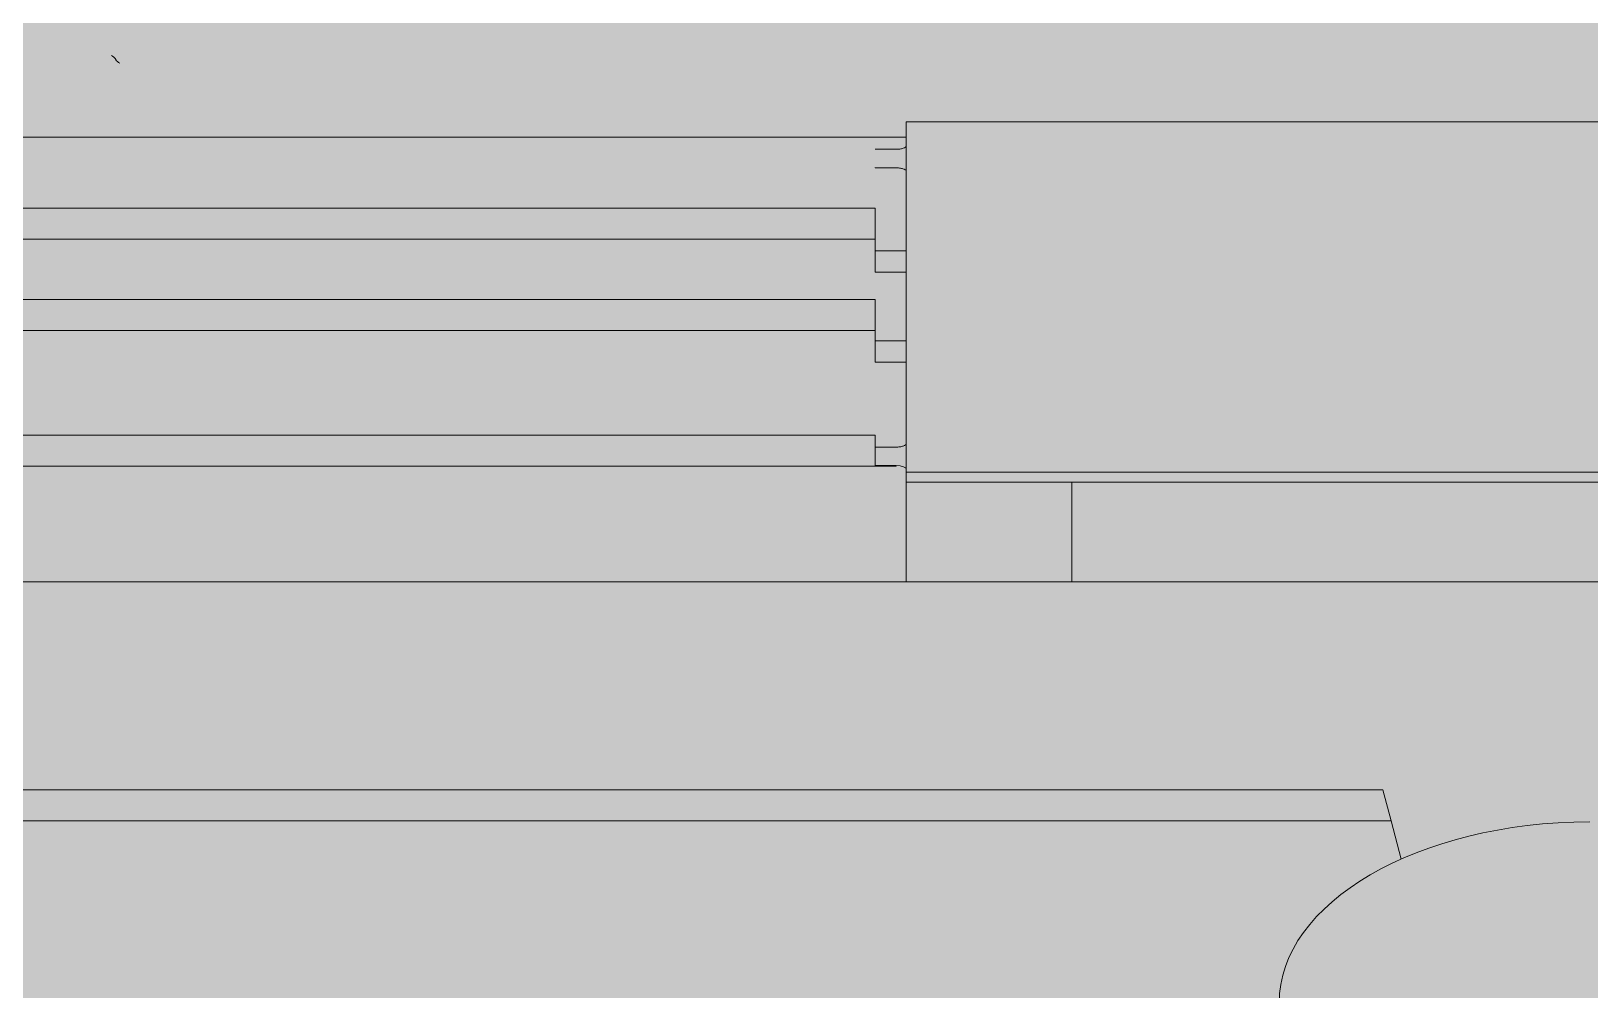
# Model space of a CAD drawing. Header units: centimetres. Extents: x 405564 to 502064, y 46284 to 60634.
# Drawn here: x 485165.32 to 485170.97, y 56092.82 to 56096.29 of the extents above; entities that cross this region are included whole.
import ezdxf

# ---------------------------------------------------------------- set-up
doc = ezdxf.new("R2010")
doc.units = ezdxf.units.CM
doc.layers.get('0').update_dxf_attribs({"color": 8, "lineweight": 9})
doc.layers.add('0-KRCN-MİMARİ-220526', color=8, linetype='Continuous', lineweight=9)
doc.layers.add('Visible (ISO)', color=8, linetype='Continuous', lineweight=18)
doc.layers.add('AS_NOT_MIMARI', color=8, linetype='Continuous')

# ---------------------------------------------------------------- blocks, each defined once
blk = doc.blocks.new('A$Cdfb98813')
h = blk.add_hatch()
h.set_pattern_fill('ANGLE', color=256)
h.set_pattern_definition([(0, (-482318.783, -59032.118), (0, 6.985), [5.08, -1.905]), (90, (-482318.783, -59032.118), (-6.985, 4e-16), [5.08, -1.905])])
h.paths.add_polyline_path([(2235.1391, -683), (325.1391, -683), (325.1391, -933.0145), (2235.1391, -933.0145)])
h.paths.add_polyline_path([(800, -700), (900, -700), (900, -800), (800, -800)], flags=16)
h.paths.add_polyline_path([(1700, -700), (1800, -700), (1800, -800), (1700, -800)], flags=16)
at = {"layer": 'Visible (ISO)'}
for p, q in [((1318.7452, -736.5977), (1325.9452, -736.5977)), ((1318.7452, -737.8664), (1318.7452, -736.5977)), ((1318.6327, -736.6537), (1310.8789, -736.6537)), ((1318.7452, -736.6537), (1318.6327, -736.6537)), ((1318.6327, -736.697), (1318.7077, -736.697)), ((1318.6327, -736.7642), (1318.6327, -736.7632)), ((1318.7081, -736.7642), (1318.6327, -736.7642)), ((1318.6327, -736.9101), (1310.8934, -736.9101)), ((1318.6327, -737.0226), (1318.6327, -736.9101)), ((1310.8501, -737.0226), (1318.6327, -737.0226)), ((1318.6327, -737.1414), (1318.6327, -737.0226)), ((1318.6327, -737.0648), (1318.7452, -737.0648)), ((1318.7452, -737.1414), (1318.6327, -737.1414)), ((1318.6327, -737.2411), (1310.8934, -737.2411)), ((1318.6327, -737.3536), (1318.6327, -737.2411)), ((1310.8564, -737.3536), (1318.6327, -737.3536)), ((1318.6327, -737.4673), (1318.6327, -737.3536)), ((1318.6327, -737.3908), (1318.7452, -737.3908)), ((1318.7452, -737.4673), (1318.6327, -737.4673)), ((1318.6327, -737.7319), (1310.8934, -737.7319)), ((1318.6327, -737.8425), (1318.6327, -737.7319)), ((1318.6327, -737.7752), (1318.7077, -737.7752)), ((1310.8643, -737.8444), (1318.7077, -737.8444)), ((1318.7093, -737.8425), (1318.6327, -737.8425)), ((1318.7452, -737.8664), (1318.7452, -737.902)), ((1325.9452, -737.8664), (1318.7452, -737.8664)), ((1318.7452, -737.902), (1318.7827, -737.902)), ((1318.7452, -737.902), (1318.7452, -738.2626)), ((1318.7827, -737.902), (1319.3077, -737.902)), ((1319.3077, -737.902), (1325.3827, -737.902)), ((1319.3452, -738.2626), (1319.3452, -737.902)), ((1335.1394, -738.2626), (1310.8934, -738.2626)), ((1320.4702, -739.0162), (1310.8934, -739.0162)), ((1320.4702, -739.0162), (1320.5004, -739.1287)), ((1310.8807, -739.1287), (1320.5004, -739.1287)), ((1320.5004, -739.1287), (1320.5374, -739.2668))]:
    blk.add_line(p, q, dxfattribs=at)
at = {"layer": 'Visible (ISO)', "extrusion": (0, 0, -1)}
for centre, major_axis, ratio, start_param, end_param in [((1315.8676, -736.37), (-0.0161, 0.0125), 0.511375, 1.191528, 2.151459), ((1315.8702, -736.3805), (-0.0045, 0.0179), 0.810739, 1.161324, 1.248591), ((1315.895, -736.3622), (-0.0045, 0.0179), 0.810739, 4.302917, 4.390184), ((1315.8976, -736.3727), (-0.0161, 0.0125), 0.511375, 4.33312, 5.293051), ((1318.7077, -737.8551), (-0.0375, 0), 0.337399, 1.613385, 3.141593), ((1321.2202, -739.7875), (-1.125, 0), 0.582425, 0, 1.570796)]:
    blk.add_ellipse(centre, major_axis=major_axis, ratio=ratio, start_param=start_param, end_param=end_param, dxfattribs=at)
at = {"layer": 'Visible (ISO)'}
for points, knots in [([(1318.7077, -736.697), (1318.7123, -736.697), (1318.7176, -736.6966), (1318.7261, -736.6955), (1318.7307, -736.6944), (1318.7374, -736.6923), (1318.7405, -736.6907), (1318.7441, -736.6879), (1318.7452, -736.6861), (1318.7452, -736.6846)], [0.15067431, 0.15067431, 0.15067431, 0.15067431, 0.16889312, 0.16889312, 0.18766167, 0.18766167, 0.20690339, 0.20690339, 0.22630297, 0.22630297, 0.22630297, 0.22630297]), ([(1318.7452, -736.775), (1318.7447, -736.7738), (1318.7436, -736.7724), (1318.7396, -736.7699), (1318.737, -736.7686), (1318.7303, -736.7666), (1318.7263, -736.7657), (1318.7153, -736.7643), (1318.7105, -736.7642), (1318.7081, -736.7642)], [0, 0, 0, 0, 0.0149596, 0.0149596, 0.02547663, 0.02547663, 0.03240901, 0.03240901, 0.03976762, 0.03976762, 0.03976762, 0.03976762]), ([(1318.7077, -737.7752), (1318.7101, -737.7752), (1318.7124, -737.7751), (1318.7171, -737.7748), (1318.7195, -737.7746), (1318.7264, -737.7737), (1318.7305, -737.7727), (1318.7375, -737.7705), (1318.7403, -737.7691), (1318.744, -737.7662), (1318.7451, -737.7647), (1318.7452, -737.7632)], [0.00000001, 0.00000001, 0.00000001, 0.00000001, 0.00936091, 0.00936091, 0.01928626, 0.01928626, 0.03928652, 0.03928652, 0.05926561, 0.05926561, 0.07854441, 0.07854441, 0.07854441, 0.07854441]), ([(1318.7077, -737.8444), (1318.7078, -737.8444), (1318.7079, -737.8444), (1318.7081, -737.8443), (1318.7082, -737.8443), (1318.7085, -737.8441), (1318.7086, -737.844), (1318.7089, -737.8436), (1318.709, -737.8434), (1318.7092, -737.8429), (1318.7093, -737.8427), (1318.7093, -737.8425)], [-0.009416373, -0.009416373, -0.009416373, -0.009416373, -0.009029726, -0.009029726, -0.008643078, -0.008643078, -0.007869783, -0.007869783, -0.00685309, -0.00685309, -0.005982035, -0.005982035, -0.005982035, -0.005982035])]:
    blk.add_open_spline(points, degree=3, knots=knots, dxfattribs=at)
blk = doc.blocks.new('A$C6A10306C')
at = {"layer": 'AS_NOT_MIMARI'}
blk.add_blockref('A$Cdfb98813', (13285.6797, -3801.4536), dxfattribs=at)

msp = doc.modelspace()

# ---------------------------------------------------------------- block references
at = {"layer": '0-KRCN-MİMARİ-220526'}
msp.add_blockref('A$C6A10306C', (470564.066, 60634.0162), dxfattribs=at)

doc.saveas('drawing.dxf')
